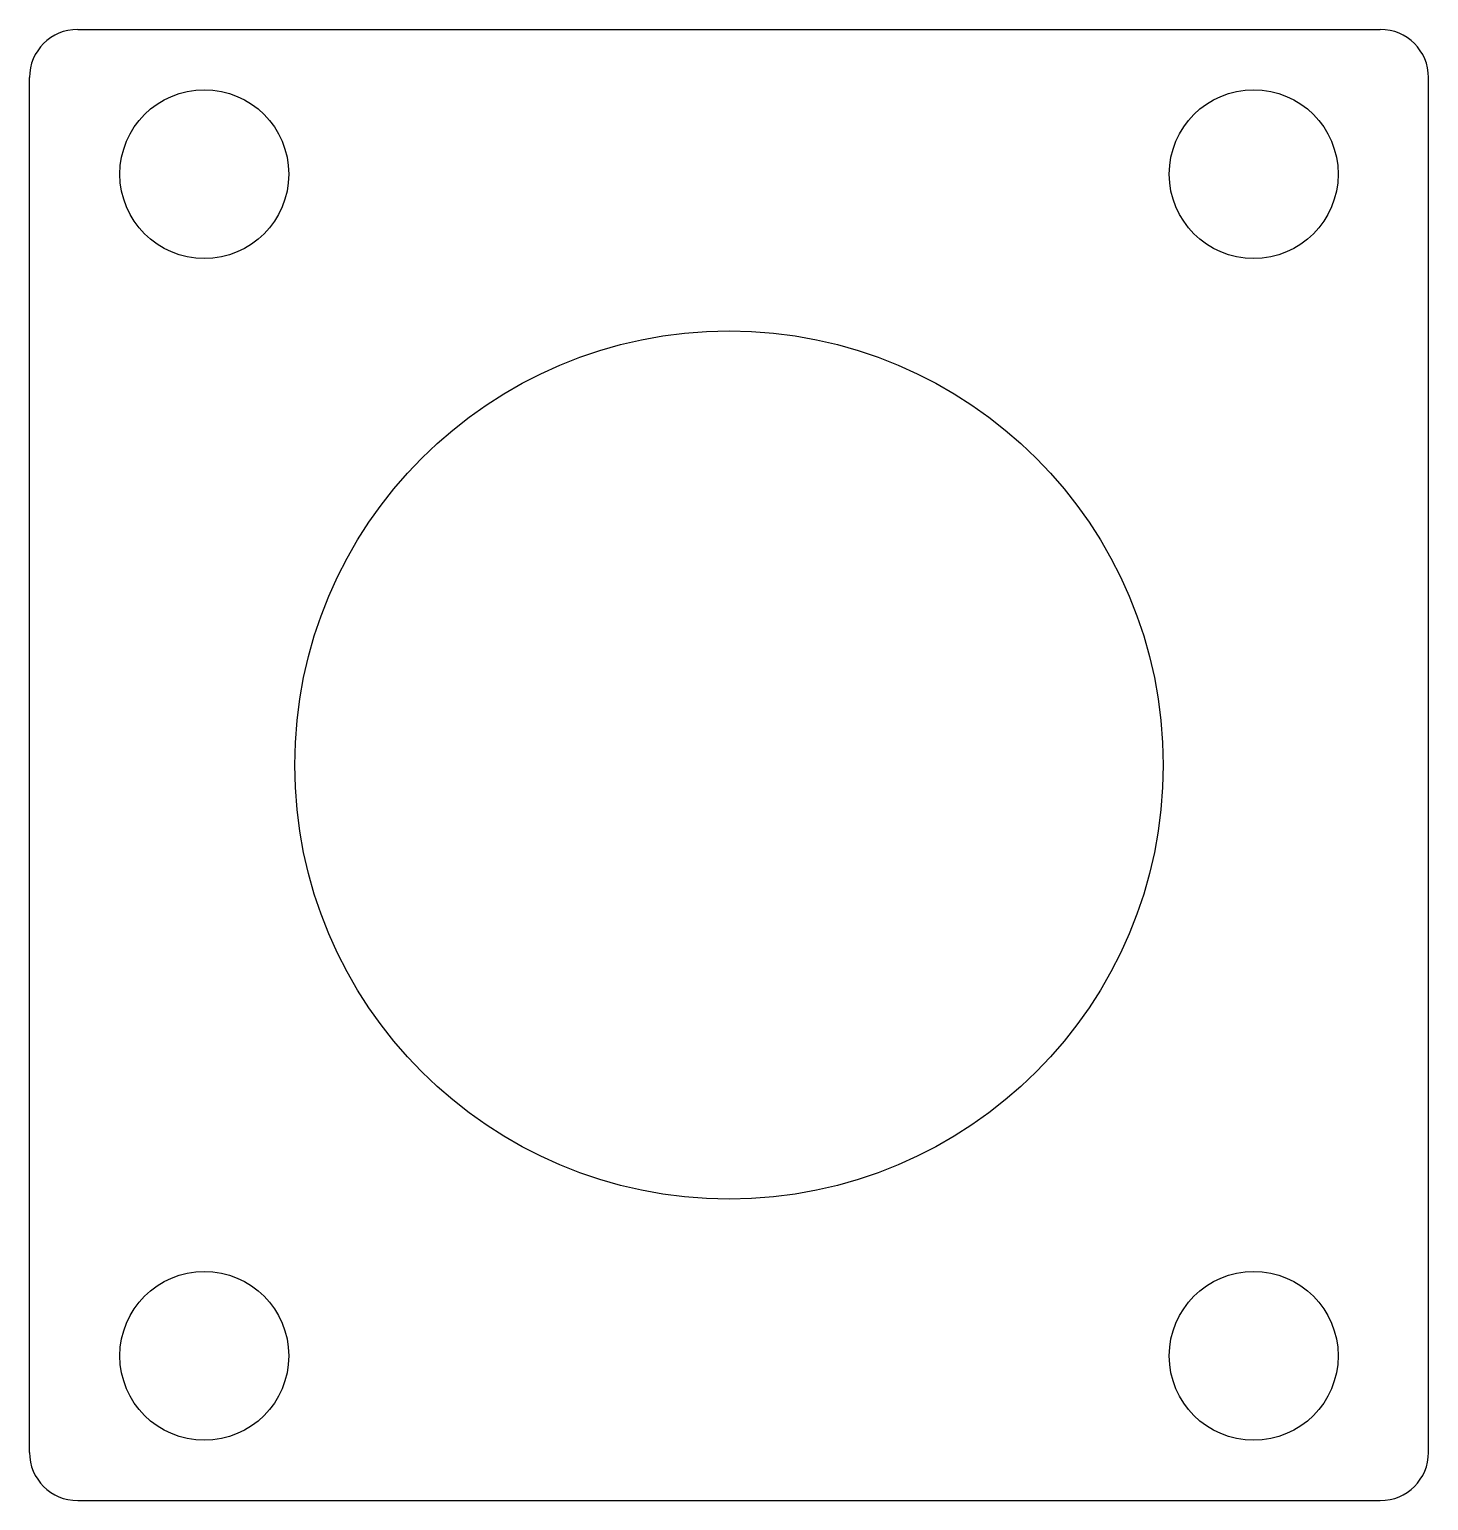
# Model space of a CAD drawing. Header units: millimetres. Extents: x -404.8 to -346.8, y -40 to 21.
import ezdxf

# ---------------------------------------------------------------- set-up
doc = ezdxf.new("R2010")
doc.units = ezdxf.units.MM

msp = doc.modelspace()

# ---------------------------------------------------------------- linework, layer by layer
at = {"color": 7, "linetype": 'Continuous', "lineweight": 25}
for p, q in [((-402.832, 21), (-348.832, 21)), ((-404.832, -38), (-404.832, 19)), ((-346.832, -38), (-346.832, 19)), ((-402.832, -40), (-348.832, -40))]:
    msp.add_line(p, q, dxfattribs=at)
for centre, radius in [((-397.582, 15), 3.5), ((-354.082, 15), 3.5), ((-375.832, -9.5), 18), ((-397.582, -34), 3.5), ((-354.082, -34), 3.5)]:
    msp.add_circle(centre, radius, dxfattribs=at)
for centre, start, end in [((-402.832, 19), 90, 180), ((-348.832, 19), 0, 90), ((-402.832, -38), 180, 270), ((-348.832, -38), 270, 0)]:
    msp.add_arc(centre, 2, start, end, dxfattribs=at)

doc.saveas('drawing.dxf')
